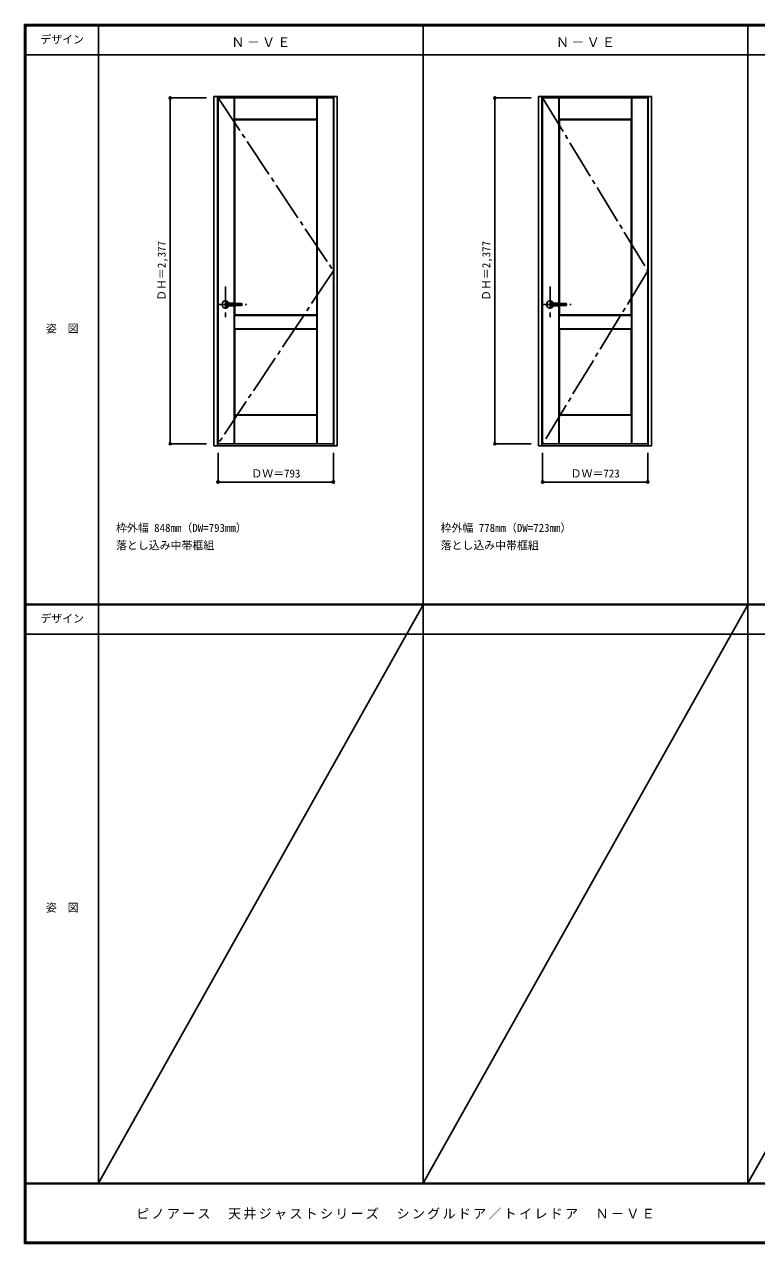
# Model space of a CAD drawing. Units: millimetres, scale not verified. Extents: x -6000 to 5700, y -4307 to 4175.
# Drawn here: x -6000 to -966, y -4205 to 4175 of the extents above; entities that cross this region are included whole.
import ezdxf
from ezdxf.enums import TextEntityAlignment as Align

# ---------------------------------------------------------------- set-up
doc = ezdxf.new("R2010")
doc.units = ezdxf.units.MM
doc.header["$LTSCALE"] = 30
doc.header["$PDMODE"] = 32
doc.header["$PDSIZE"] = 15
doc.linetypes.add('CHAIN1', pattern=[8, 5, -1, 1, -1])
doc.linetypes.add('CHAIN2', pattern=[12, 9, -1, 1, -1])
for name, color, linetype in [('0-1_通り芯', 4, 'CHAIN1'), ('0-2_扉', 3, 'Continuous'), ('0-3_仕上げ', 7, 'Continuous'), ('0-4_枠', 3, 'Continuous'), ('0-7', 7, 'CHAIN2'), ('0-A_文字', 7, 'Continuous'), ('0-B_寸法', 7, 'Continuous'), ('F-1_枠', 6, 'Continuous'), ('F-A_文字', 7, 'Continuous')]:
    doc.layers.add(name, color=color, linetype=linetype)
doc.layers.add('0-5_レバー', color=7, linetype='Continuous', lineweight=18)
doc.styles.add('ＭＳ ゴシック', font='')
doc.styles.get('ＭＳ ゴシック').set_extended_font_data('MS Gothic')

msp = doc.modelspace()

# ---------------------------------------------------------------- linework, layer by layer
at = {"layer": '0-1_通り芯'}
for p, q in [((-4617.4, 2373.75), (-4617.4, 2163.75)), ((-2385.8, 2373.75), (-2385.8, 2163.75)), ((-4662.4, 2249.75), (-4472.4, 2249.75)), ((-2430.8, 2249.75), (-2240.8, 2249.75))]:
    msp.add_line(p, q, dxfattribs=at)
at = {"layer": '0-2_扉'}
for p, q in [((-4668.4, 3669.25), (-3875.4, 3669.25)), ((-4668.4, 1292.25), (-4668.4, 3669.25)), ((-3875.4, 1292.25), (-3875.4, 3669.25)), ((-1713.8, 1292.25), (-1713.8, 3669.25)), ((-4668.4, 1292.25), (-3875.4, 1292.25)), ((-2436.8, 1292.25), (-1713.8, 1292.25))]:
    msp.add_line(p, q, dxfattribs=at)
msp.add_lwpolyline([(-2436.8, 1292.25), (-2436.8, 3669.25), (-1713.8, 3669.25)], dxfattribs=at)
at = {"layer": '0-3_仕上げ'}
for p, q in [((-4557.4, 2257.97), (-4557.4, 3669.25)), ((-4556.4, 3522.25), (-4556.4, 3669.25)), ((-4555.4, 3523.25), (-4555.4, 3669.25)), ((-3988.4, 3523.25), (-3988.4, 3669.25)), ((-3987.4, 3522.25), (-3987.4, 3669.25)), ((-3986.4, 1292.25), (-3986.4, 3669.25)), ((-2325.8, 2257.97), (-2325.8, 3669.25)), ((-2324.8, 3522.25), (-2324.8, 3669.25)), ((-2323.8, 3523.25), (-2323.8, 3669.25)), ((-1826.8, 3523.25), (-1826.8, 3669.25)), ((-1825.8, 3522.25), (-1825.8, 3669.25)), ((-1824.8, 1292.25), (-1824.8, 3669.25)), ((-4555.4, 3523.25), (-3988.4, 3523.25)), ((-3990.4, 3519.25), (-3987.4, 3522.25)), ((-3988.4, 3523.25), (-3987.4, 3522.25)), ((-2323.8, 3523.25), (-1826.8, 3523.25)), ((-1828.8, 3519.25), (-1825.8, 3522.25)), ((-1826.8, 3523.25), (-1825.8, 3522.25)), ((-4553.4, 3519.25), (-3990.4, 3519.25)), ((-4553.4, 2257.85), (-4553.4, 3519.25)), ((-3990.4, 2179.25), (-3990.4, 3519.25)), ((-2321.8, 3519.25), (-1828.8, 3519.25)), ((-2321.8, 2257.85), (-2321.8, 3519.25)), ((-1828.8, 2179.25), (-1828.8, 3519.25)), ((-4557.4, 1292.25), (-4557.4, 2241.37)), ((-4556.4, 2176.25), (-4553.4, 2179.25)), ((-4553.4, 2179.25), (-4553.4, 2241.49)), ((-4553.4, 2179.25), (-3990.4, 2179.25)), ((-3990.4, 2179.25), (-3987.4, 2176.25)), ((-2325.8, 1292.25), (-2325.8, 2241.37)), ((-2324.8, 2176.25), (-2321.8, 2179.25)), ((-2321.8, 2179.25), (-2321.8, 2241.49)), ((-2321.8, 2179.25), (-1828.8, 2179.25)), ((-1828.8, 2179.25), (-1825.8, 2176.25)), ((-4556.4, 2176.25), (-4555.4, 2175.25)), ((-4556.4, 2176.25), (-4556.4, 2082.25)), ((-4555.4, 2083.25), (-4555.4, 2175.25)), ((-4555.4, 2175.25), (-3988.4, 2175.25)), ((-3987.4, 2176.25), (-3988.4, 2175.25)), ((-3988.4, 2083.25), (-3988.4, 2175.25)), ((-3987.4, 2176.25), (-3987.4, 2082.25)), ((-2324.8, 2176.25), (-2323.8, 2175.25)), ((-2324.8, 2176.25), (-2324.8, 2082.25)), ((-2323.8, 2083.25), (-2323.8, 2175.25)), ((-2323.8, 2175.25), (-1826.8, 2175.25)), ((-1825.8, 2176.25), (-1826.8, 2175.25)), ((-1826.8, 2083.25), (-1826.8, 2175.25)), ((-1825.8, 2176.25), (-1825.8, 2082.25)), ((-4555.4, 2083.25), (-4556.4, 2082.25)), ((-4556.4, 2082.25), (-4553.4, 2079.25)), ((-4555.4, 2083.25), (-3988.4, 2083.25)), ((-4553.4, 1492.25), (-4553.4, 2079.25)), ((-4553.4, 2079.25), (-3990.4, 2079.25)), ((-3990.4, 2079.25), (-3987.4, 2082.25)), ((-3990.4, 1492.25), (-3990.4, 2079.25)), ((-3988.4, 2083.25), (-3987.4, 2082.25)), ((-2323.8, 2083.25), (-2324.8, 2082.25)), ((-2324.8, 2082.25), (-2321.8, 2079.25)), ((-2323.8, 2083.25), (-1826.8, 2083.25)), ((-2321.8, 1492.25), (-2321.8, 2079.25)), ((-2321.8, 2079.25), (-1828.8, 2079.25)), ((-1828.8, 2079.25), (-1825.8, 2082.25)), ((-1828.8, 1492.25), (-1828.8, 2079.25)), ((-1826.8, 2083.25), (-1825.8, 2082.25)), ((-4556.4, 1489.25), (-4553.4, 1492.25)), ((-4555.4, 1292.25), (-4555.4, 1488.25)), ((-4555.4, 1488.25), (-3988.4, 1488.25)), ((-4553.4, 1492.25), (-3990.4, 1492.25)), ((-3990.4, 1492.25), (-3987.4, 1489.25)), ((-3987.4, 1489.25), (-3988.4, 1488.25)), ((-3988.4, 1292.25), (-3988.4, 1488.25)), ((-3987.4, 1292.25), (-3987.4, 1489.25)), ((-2324.8, 1489.25), (-2321.8, 1492.25)), ((-2323.8, 1292.25), (-2323.8, 1488.25)), ((-2323.8, 1488.25), (-1826.8, 1488.25)), ((-2321.8, 1492.25), (-1828.8, 1492.25)), ((-1828.8, 1492.25), (-1825.8, 1489.25)), ((-1825.8, 1489.25), (-1826.8, 1488.25)), ((-1826.8, 1292.25), (-1826.8, 1488.25)), ((-1825.8, 1292.25), (-1825.8, 1489.25))]:
    msp.add_line(p, q, dxfattribs=at)
for points in [[(-4555.4, 3523.25), (-4556.4, 3522.25), (-4553.4, 3519.25)], [(-2323.8, 3523.25), (-2324.8, 3522.25), (-2321.8, 3519.25)], [(-4556.4, 1292.25), (-4556.4, 1489.25), (-4555.4, 1488.25)], [(-2324.8, 1292.25), (-2324.8, 1489.25), (-2323.8, 1488.25)]]:
    msp.add_lwpolyline(points, dxfattribs=at)
at = {"layer": '0-4_枠'}
for p, q in [((-4697.4, 3679.25), (-3849.4, 3679.25)), ((-4697.4, 1279.25), (-4697.4, 3679.25)), ((-4673.4, 1279.25), (-4673.4, 3679.25)), ((-3873.4, 1279.25), (-3873.4, 3679.25)), ((-3849.4, 1279.25), (-3849.4, 3679.25)), ((-2441.8, 1279.25), (-2441.8, 3679.25)), ((-1711.8, 1279.25), (-1711.8, 3679.25)), ((-1687.8, 1279.25), (-1687.8, 3679.25)), ((-4697.4, 1279.25), (-3849.4, 1279.25)), ((-2465.8, 1279.25), (-1687.8, 1279.25))]:
    msp.add_line(p, q, dxfattribs=at)
msp.add_lwpolyline([(-2465.8, 1279.25), (-2465.8, 3679.25), (-1687.8, 3679.25)], dxfattribs=at)
at = {"layer": '0-5_レバー'}
for p, q in [((-4614.69, 2262.66), (-4614.9, 2261.97)), ((-4614.12, 2263.26), (-4614.69, 2262.66)), ((-4613.18, 2263.75), (-4614.12, 2263.26)), ((-4611.94, 2264.02), (-4613.18, 2263.75)), ((-4611.67, 2264.04), (-4611.94, 2264.02)), ((-4611.39, 2264.05), (-4611.67, 2264.04)), ((-2383.09, 2262.66), (-2383.3, 2261.97)), ((-2382.52, 2263.26), (-2383.09, 2262.66)), ((-2381.58, 2263.75), (-2382.52, 2263.26)), ((-2380.34, 2264.02), (-2381.58, 2263.75)), ((-2380.07, 2264.04), (-2380.34, 2264.02)), ((-2379.78, 2264.05), (-2380.07, 2264.04)), ((-4617.4, 2254.75), (-4611.21, 2254.73)), ((-4597.83, 2244.91), (-4617.4, 2244.75)), ((-4614.9, 2261.97), (-4614.9, 2261.93)), ((-4614.89, 2237.57), (-4614.9, 2237.53)), ((-4614.9, 2237.53), (-4614.59, 2236.7)), ((-4614.89, 2261.83), (-4614.87, 2261.95)), ((-4614.76, 2261.44), (-4614.89, 2261.83)), ((-4614.88, 2237.73), (-4614.72, 2238.12)), ((-4614.88, 2237.59), (-4614.88, 2237.73)), ((-4614.41, 2261), (-4614.76, 2261.44)), ((-4614.72, 2238.12), (-4614.36, 2238.55)), ((-4614.59, 2236.7), (-4613.39, 2235.84)), ((-4613.83, 2260.52), (-4614.41, 2261)), ((-4614.36, 2238.55), (-4613.75, 2239.02)), ((-4613.04, 2260.06), (-4613.83, 2260.52)), ((-4613.75, 2239.02), (-4612.92, 2239.49)), ((-4613.39, 2235.84), (-4612.5, 2235.57)), ((-4612.06, 2259.64), (-4613.04, 2260.06)), ((-4612.92, 2239.49), (-4611.88, 2239.89)), ((-4612.5, 2235.57), (-4611.39, 2235.45)), ((-4610.93, 2259.31), (-4612.06, 2259.64)), ((-4611.88, 2239.89), (-4610.66, 2240.22)), ((-4611.21, 2254.73), (-4598.83, 2254.61)), ((-4609.67, 2259.06), (-4610.93, 2259.31)), ((-4610.66, 2240.22), (-4609.31, 2240.43)), ((-4609.2, 2259.02), (-4609.67, 2259.06)), ((-4609.31, 2240.43), (-4608.96, 2240.46)), ((-4598.83, 2254.61), (-4586.46, 2254.38)), ((-4598.48, 2240.76), (-4597.37, 2240.67)), ((-4598.48, 2240.76), (-4598.48, 2240.76)), ((-4578.26, 2245.28), (-4597.83, 2244.91)), ((-4597.37, 2240.66), (-4590.61, 2240.71)), ((-4593.52, 2258.7), (-4597.35, 2258.74)), ((-4588.73, 2258.64), (-4593.52, 2258.7)), ((-4590.61, 2240.71), (-4582.9, 2240.8)), ((-4584.61, 2258.58), (-4588.73, 2258.64)), ((-4586.46, 2254.38), (-4547.18, 2253.61)), ((-4581.16, 2258.53), (-4584.61, 2258.58)), ((-4582.9, 2240.8), (-4575.9, 2240.92)), ((-4578.39, 2258.48), (-4581.16, 2258.53)), ((-4575.92, 2258.43), (-4578.39, 2258.48)), ((-4539.13, 2246.04), (-4578.26, 2245.28)), ((-4573.4, 2258.37), (-4575.92, 2258.43)), ((-4575.9, 2240.92), (-4569.61, 2241.05)), ((-4565.75, 2258.19), (-4573.4, 2258.37)), ((-4569.61, 2241.05), (-4564.02, 2241.19)), ((-4557.99, 2257.98), (-4565.75, 2258.19)), ((-4564.02, 2241.19), (-4559.15, 2241.32)), ((-4559.15, 2241.32), (-4554.86, 2241.45)), ((-4550.06, 2257.75), (-4557.99, 2257.98)), ((-4554.86, 2241.45), (-4549.23, 2241.62)), ((-4546.81, 2257.65), (-4550.06, 2257.75)), ((-4549.23, 2241.62), (-4542.65, 2241.85)), ((-4547.18, 2253.61), (-4507.9, 2252.85)), ((-4543.44, 2257.54), (-4546.81, 2257.65)), ((-4540.27, 2257.43), (-4543.44, 2257.54)), ((-4542.65, 2241.85), (-4535.13, 2242.12)), ((-4537.59, 2257.34), (-4540.27, 2257.43)), ((-4514.15, 2246.53), (-4539.13, 2246.04)), ((-4535.4, 2257.27), (-4537.59, 2257.34)), ((-4533.07, 2257.19), (-4535.4, 2257.27)), ((-4535.13, 2242.12), (-4528.87, 2242.36)), ((-4529.76, 2257.07), (-4533.07, 2257.19)), ((-4525.8, 2256.93), (-4529.76, 2257.07)), ((-4528.87, 2242.36), (-4522.08, 2242.63)), ((-4521.89, 2256.79), (-4525.8, 2256.93)), ((-4522.08, 2242.63), (-4514.76, 2242.93)), ((-4515.86, 2256.57), (-4521.89, 2256.79)), ((-4512.46, 2256.45), (-4515.86, 2256.57)), ((-4514.76, 2242.93), (-4510.9, 2243.09)), ((-4507.9, 2246.65), (-4514.15, 2246.53)), ((-4510.41, 2256.37), (-4512.46, 2256.45)), ((-4510.9, 2243.09), (-4510.11, 2243.13)), ((-4509.21, 2256.32), (-4510.41, 2256.37)), ((-4510.11, 2243.13), (-4509.31, 2243.16)), ((-4509.31, 2243.16), (-4508.51, 2243.2)), ((-4508.53, 2256.29), (-4509.21, 2256.32)), ((-4508.14, 2256.28), (-4508.53, 2256.29)), ((-4508.51, 2243.2), (-4507.71, 2243.23)), ((-4507.92, 2256.27), (-4508.14, 2256.28)), ((-4507.8, 2256.26), (-4507.92, 2256.27)), ((-4507.65, 2256.26), (-4507.8, 2256.26)), ((-4507.71, 2243.23), (-4507.35, 2243.31)), ((-4507.64, 2256.26), (-4507.65, 2256.26)), ((-4507.64, 2256.26), (-4507.64, 2256.26)), ((-4507.63, 2256.26), (-4507.64, 2256.26)), ((-4507.62, 2256.26), (-4507.63, 2256.26)), ((-4506.64, 2256.14), (-4507.62, 2256.26)), ((-2385.8, 2254.75), (-2379.61, 2254.73)), ((-2366.23, 2244.91), (-2385.8, 2244.75)), ((-2383.3, 2261.97), (-2383.29, 2261.93)), ((-2383.29, 2237.57), (-2383.3, 2237.53)), ((-2383.3, 2237.53), (-2382.99, 2236.7)), ((-2383.29, 2261.83), (-2383.27, 2261.95)), ((-2383.16, 2261.44), (-2383.29, 2261.83)), ((-2383.28, 2237.73), (-2383.12, 2238.12)), ((-2383.28, 2237.59), (-2383.28, 2237.73)), ((-2382.81, 2261), (-2383.16, 2261.44)), ((-2383.12, 2238.12), (-2382.76, 2238.55)), ((-2382.99, 2236.7), (-2381.79, 2235.84)), ((-2382.23, 2260.52), (-2382.81, 2261)), ((-2382.76, 2238.55), (-2382.15, 2239.02)), ((-2381.44, 2260.06), (-2382.23, 2260.52)), ((-2382.15, 2239.02), (-2381.32, 2239.49)), ((-2381.79, 2235.84), (-2380.9, 2235.57)), ((-2380.46, 2259.64), (-2381.44, 2260.06)), ((-2381.32, 2239.49), (-2380.28, 2239.89)), ((-2380.9, 2235.57), (-2379.78, 2235.45)), ((-2379.33, 2259.31), (-2380.46, 2259.64)), ((-2380.28, 2239.89), (-2379.06, 2240.22)), ((-2379.61, 2254.73), (-2367.23, 2254.61)), ((-2378.07, 2259.06), (-2379.33, 2259.31)), ((-2379.06, 2240.22), (-2377.71, 2240.43)), ((-2377.6, 2259.02), (-2378.07, 2259.06)), ((-2377.71, 2240.43), (-2377.36, 2240.46)), ((-2367.23, 2254.61), (-2354.86, 2254.38)), ((-2366.88, 2240.76), (-2365.77, 2240.67)), ((-2366.88, 2240.76), (-2366.88, 2240.76)), ((-2346.66, 2245.28), (-2366.23, 2244.91)), ((-2365.77, 2240.66), (-2359.01, 2240.71)), ((-2361.92, 2258.7), (-2365.75, 2258.74)), ((-2357.13, 2258.64), (-2361.92, 2258.7)), ((-2359.01, 2240.71), (-2351.3, 2240.8)), ((-2353.01, 2258.58), (-2357.13, 2258.64)), ((-2354.86, 2254.38), (-2315.58, 2253.61)), ((-2349.56, 2258.53), (-2353.01, 2258.58)), ((-2351.3, 2240.8), (-2344.3, 2240.92)), ((-2346.79, 2258.48), (-2349.56, 2258.53)), ((-2344.32, 2258.43), (-2346.79, 2258.48)), ((-2307.53, 2246.04), (-2346.66, 2245.28)), ((-2341.8, 2258.37), (-2344.32, 2258.43)), ((-2344.3, 2240.92), (-2338.01, 2241.05)), ((-2334.15, 2258.19), (-2341.8, 2258.37)), ((-2338.01, 2241.05), (-2332.42, 2241.19)), ((-2326.39, 2257.98), (-2334.15, 2258.19)), ((-2332.42, 2241.19), (-2327.55, 2241.32)), ((-2327.55, 2241.32), (-2323.26, 2241.45)), ((-2318.46, 2257.75), (-2326.39, 2257.98)), ((-2323.26, 2241.45), (-2317.63, 2241.62)), ((-2315.21, 2257.65), (-2318.46, 2257.75)), ((-2317.63, 2241.62), (-2311.05, 2241.85)), ((-2315.58, 2253.61), (-2276.3, 2252.85)), ((-2311.84, 2257.54), (-2315.21, 2257.65)), ((-2308.67, 2257.43), (-2311.84, 2257.54)), ((-2311.05, 2241.85), (-2303.53, 2242.12)), ((-2305.99, 2257.34), (-2308.67, 2257.43)), ((-2282.55, 2246.53), (-2307.53, 2246.04)), ((-2303.8, 2257.27), (-2305.99, 2257.34)), ((-2301.47, 2257.19), (-2303.8, 2257.27)), ((-2303.53, 2242.12), (-2297.27, 2242.36)), ((-2298.16, 2257.07), (-2301.47, 2257.19)), ((-2294.2, 2256.93), (-2298.16, 2257.07)), ((-2297.27, 2242.36), (-2290.48, 2242.63)), ((-2290.29, 2256.79), (-2294.2, 2256.93)), ((-2290.48, 2242.63), (-2283.16, 2242.93)), ((-2284.26, 2256.57), (-2290.29, 2256.79)), ((-2280.86, 2256.45), (-2284.26, 2256.57)), ((-2283.16, 2242.93), (-2279.3, 2243.09)), ((-2276.3, 2246.65), (-2282.55, 2246.53)), ((-2278.81, 2256.37), (-2280.86, 2256.45)), ((-2279.3, 2243.09), (-2278.51, 2243.13)), ((-2277.61, 2256.32), (-2278.81, 2256.37)), ((-2278.51, 2243.13), (-2277.71, 2243.16)), ((-2277.71, 2243.16), (-2276.91, 2243.2)), ((-2276.93, 2256.29), (-2277.61, 2256.32)), ((-2276.54, 2256.28), (-2276.93, 2256.29)), ((-2276.91, 2243.2), (-2276.11, 2243.23)), ((-2276.32, 2256.27), (-2276.54, 2256.28)), ((-2276.2, 2256.26), (-2276.32, 2256.27)), ((-2276.05, 2256.26), (-2276.2, 2256.26)), ((-2276.11, 2243.23), (-2275.75, 2243.31)), ((-2276.04, 2256.26), (-2276.05, 2256.26)), ((-2276.04, 2256.26), (-2276.04, 2256.26)), ((-2276.03, 2256.26), (-2276.04, 2256.26)), ((-2276.02, 2256.26), (-2276.03, 2256.26)), ((-2275.04, 2256.14), (-2276.02, 2256.26))]:
    msp.add_line(p, q, dxfattribs=at)
for centre, radius, start, end in [((-4617.4, 2249.75), 25.5, 20.65289, 180), ((-4617.4, 2249.75), 24.5, 21.45788, 180), ((-4617.44, 2249.78), 24.13, 21.74691, 180.06246), ((-4610.67, 2249.99), 14.08, 37.43737, 92.89357), ((-2385.8, 2249.75), 25.5, 20.65289, 180), ((-2385.8, 2249.75), 24.5, 21.45788, 180), ((-2385.84, 2249.78), 24.13, 21.74691, 180.06246), ((-2379.07, 2249.99), 14.08, 37.43737, 92.89357), ((-4617.4, 2249.75), 25.5, 180, 339.38299), ((-4617.4, 2249.75), 24.5, 180, 338.14759), ((-4617.4, 2249.75), 24.16, 180.00292, 337.94526), ((-4610.49, 2249.12), 13.7, 266.26788, 322.96576), ((-4602.71, 2293.58), 35.2, 259.51273, 276.96545), ((-4602.85, 2205.37), 35.66, 82.96562, 100.12928), ((-4609.11, 2239.98), 0.496, 81.66889, 90.94808), ((-4609.1, 2259.36), 0.39, 267.80806, 279.08175), ((-4597.35, 2252.33), 6.4, 89.95212, 99.74092), ((-4507.9, 2249.75), 3.1, 270.02061, 89.97939), ((-4507.83, 2249.76), 6.5, 272.06877, 78.4031), ((-4507.65, 2251.32), 4.94, 76.59295, 86.35351), ((-2385.8, 2249.75), 25.5, 180, 339.38299), ((-2385.8, 2249.75), 24.5, 180, 338.14759), ((-2385.8, 2249.75), 24.16, 180.00292, 337.94526), ((-2378.89, 2249.12), 13.7, 266.26788, 322.96576), ((-2371.11, 2293.58), 35.2, 259.51273, 276.96545), ((-2371.25, 2205.37), 35.66, 82.96562, 100.12928), ((-2377.51, 2239.98), 0.496, 81.66889, 90.94808), ((-2377.5, 2259.36), 0.39, 267.80806, 279.08175), ((-2365.75, 2252.33), 6.4, 89.95212, 99.74092), ((-2276.3, 2249.75), 3.1, 270.02061, 89.97939), ((-2276.23, 2249.76), 6.5, 272.06877, 78.4031), ((-2276.05, 2251.32), 4.94, 76.59295, 86.35351)]:
    msp.add_arc(centre, radius, start, end, dxfattribs=at)
at = {"layer": '0-7'}
for points in [[(-4668.4, 3669.25), (-3875.4, 2480.75), (-4668.4, 1292.25)], [(-2436.8, 3669.25), (-1713.8, 2480.75), (-2436.8, 1292.25)]]:
    msp.add_lwpolyline(points, dxfattribs=at)
at = {"layer": '0-B_寸法', "color": 4}
for p, q in [((-4997.4, 3669.25), (-4747.4, 3669.25)), ((-4997.4, 3669.25), (-4997.4, 1292.25)), ((-2765.8, 3669.25), (-2515.8, 3669.25)), ((-2765.8, 3669.25), (-2765.8, 1292.25)), ((-4997.4, 1292.25), (-4747.4, 1292.25)), ((-2765.8, 1292.25), (-2515.8, 1292.25)), ((-4668.4, 1029.25), (-4668.4, 1229.25)), ((-3875.4, 1029.25), (-3875.4, 1229.25)), ((-2436.8, 1029.25), (-2436.8, 1229.25)), ((-1713.8, 1029.25), (-1713.8, 1229.25)), ((-4668.4, 1029.25), (-3875.4, 1029.25)), ((-2436.8, 1029.25), (-1713.8, 1029.25))]:
    msp.add_line(p, q, dxfattribs=at)
at = {"layer": '0-B_寸法'}
for p in [(-4997.4, 3669.25), (-2765.8, 3669.25), (-4997.4, 1292.25), (-2765.8, 1292.25), (-4668.4, 1029.25), (-3875.4, 1029.25), (-2436.8, 1029.25), (-1713.8, 1029.25)]:
    msp.add_point(p, dxfattribs=at)
at = {"layer": 'F-1_枠'}
for p, q in [((-6000, 4175), (5700, 4175)), ((-6000, 4175), (-6000, -4205)), ((-6000, 4170), (5700, 4170)), ((-6000, 4165), (5700, 4165)), ((-5995, 4175), (-5995, -4205)), ((-5990, 4175), (-5990, -4205)), ((-5490, 4175), (-5490, -3790)), ((-3258.4, 4175), (-3258.4, -3790)), ((-1026.8, 4175), (-1026.8, -3790)), ((-6000, 3965), (5700, 3965)), ((-6000, 190.5), (5700, 190.5)), ((-6000, 187.5), (5700, 187.5)), ((-6000, 184.5), (5700, 184.5)), ((-6000, -15.5), (5700, -15.5)), ((5700, -3790), (-6000, -3790)), ((5700, -3795), (-6000, -3795)), ((5700, -4195), (-6000, -4195)), ((5700, -4200), (-6000, -4200)), ((5700, -4205), (-6000, -4205))]:
    msp.add_line(p, q, dxfattribs=at)
at = {"layer": 'F-A_文字'}
for p, q in [((-5490, -3790), (-3258.4, 184.5)), ((-3258.4, -3790), (-1026.8, 184.5)), ((-1026.8, -3790), (1204.8, 184.5))]:
    msp.add_line(p, q, dxfattribs=at)

# ---------------------------------------------------------------- texts
at = {"layer": '0-A_文字', "style": 'ＭＳ ゴシック'}
for s, p in [('枠外幅 848mm（DW=793mm）', (-5370, 670.5)), ('枠外幅 778mm（DW=723mm）', (-3138.4, 670.5)), ('落とし込み中帯框組', (-5370, 550.5)), ('落とし込み中帯框組', (-3138.4, 550.5))]:
    msp.add_text(s, height=54.99, dxfattribs=at).set_placement(p, align=Align.BOTTOM_LEFT)
at = {"layer": '0-A_文字', "char_height": 65.98, "attachment_point": 7, "style": 'ＭＳ ゴシック'}
for insert in [(-4576.7, 4020), (-2345.1, 4020)]:
    msp.add_mtext('\\T1.17;Ｎ－ＶＥ', dxfattribs=dict(at, insert=insert))
at = {"layer": '0-B_寸法', "style": 'ＭＳ ゴシック'}
for p in [(-5012.4, 2274.5), (-2780.8, 2274.5)]:
    msp.add_text('ＤＨ＝2,377', height=54.99, rotation=90, dxfattribs=at).set_placement(p, align=Align.BOTTOM_LEFT)
for s, p in [('ＤＷ＝793', (-4439.65, 1044.25)), ('ＤＷ＝723', (-2244.55, 1044.25))]:
    msp.add_text(s, height=54.99, dxfattribs=at).set_placement(p, align=Align.BOTTOM_LEFT)
at = {"layer": 'F-A_文字', "style": 'ＭＳ ゴシック'}
for s, p in [('デザイン', (-5890, 4027.5)), ('姿\u3000図', (-5852.5, 2040.25)), ('デザイン', (-5890, 47)), ('姿\u3000図', (-5852.5, -1940.25))]:
    msp.add_text(s, height=54.99, dxfattribs=at).set_placement(p, align=Align.BOTTOM_LEFT)
at = {"layer": 'F-A_文字', "insert": (-5231.43, -4040), "char_height": 65.98, "attachment_point": 7, "style": 'ＭＳ ゴシック'}
msp.add_mtext('\\T1.17;ピノアース\u3000天井ジャストシリーズ\u3000シングルドア／トイレドア\u3000Ｎ－ＶＥ', dxfattribs=at)

doc.saveas('drawing.dxf')
